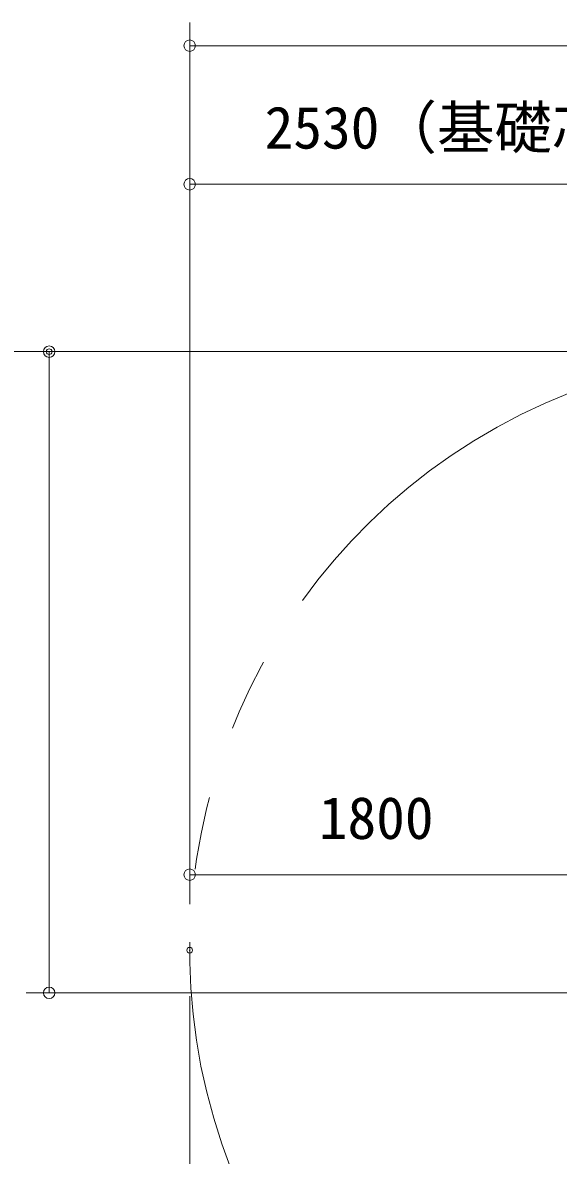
# Model space of a CAD drawing. Units: millimetres, scale not verified. Extents: x 0 to 420, y 0 to 297.
# Drawn here: x 315.5 to 338.79, y 89.83 to 139.03 of the extents above; entities that cross this region are included whole.
import ezdxf
from ezdxf.enums import TextEntityAlignment as Align

# ---------------------------------------------------------------- set-up
doc = ezdxf.new("R2010")
doc.units = ezdxf.units.MM
doc.header["$LTSCALE"] = 0.5
doc.header["$PDMODE"] = 32
doc.header["$PDSIZE"] = 0.25
doc.linetypes.add('USER2', pattern=[63.5, 31.75, -6.35, 6.35, -6.35, 6.35, -6.35])
doc.layers.add('LY_6', color=7, linetype='Continuous', lineweight=0)
doc.styles.add('ＭＳ ゴシック', font='')
doc.styles.get('ＭＳ ゴシック').set_extended_font_data('MS Gothic')

# ---------------------------------------------------------------- blocks, each defined once
blk = doc.blocks.new('-016-_DOTBLANK')
at = {"color": 7, "linetype": 'Continuous', "lineweight": 0}
blk.add_line((-0.5, 0), (-1, 0), dxfattribs=at)
blk.add_circle((0, 0), 0.5, dxfattribs=at)

msp = doc.modelspace()

# ---------------------------------------------------------------- linework, layer by layer
at = {"layer": 'LY_6'}
for p, q in [((322.7609, 100.7377), (322.7609, 139.029)), ((322.7609, 138.029), (388.5604, 138.029)), ((322.7609, 100.7377), (322.7609, 133.0085)), ((322.7609, 132.0085), (348.0668, 132.0085)), ((346.7697, 124.738), (308.2385, 124.738)), ((346.7697, 124.738), (315.6548, 124.738)), ((316.6548, 96.8877), (316.6548, 124.738)), ((322.7609, 100.7377), (322.7609, 103.0197)), ((322.7609, 102.0197), (340.7609, 102.0197)), ((343.0668, 96.8877), (315.6548, 96.8877)), ((322.7609, 96.7377), (322.7609, 85.0533))]:
    msp.add_line(p, q, dxfattribs=at)
at = {"layer": 'LY_6', "linetype": 'USER2'}
msp.add_arc((348.7612, 98.7377), 26.0003, 39.28542, 278.68616, dxfattribs=at)
at = {"layer": 'LY_6'}
for p in [(316.6548, 124.738), (322.7609, 98.7377), (322.7609, 98.7377), (322.7609, 98.7377), (322.7609, 98.7377)]:
    msp.add_point(p, dxfattribs=at)

# ---------------------------------------------------------------- block references
at = {"layer": 'LY_6', "xscale": 0.5, "yscale": 0.5}
for p, rotation in [((322.7609, 138.029), 180), ((322.7609, 132.0085), 180), ((316.6548, 124.738), 90), ((322.7609, 102.0197), 180), ((316.6548, 96.8877), 270)]:
    msp.add_blockref('-016-_DOTBLANK', p, dxfattribs=dict(at, rotation=rotation))

# ---------------------------------------------------------------- texts
at = {"layer": 'LY_6', "style": 'ＭＳ ゴシック'}
for s, p in [('2530（基礎芯）', (326.02, 133.0085)), ('1800', (328.3747, 103.0197))]:
    msp.add_text(s, height=1.833, dxfattribs=at).set_placement(p, align=Align.BOTTOM_LEFT)

doc.saveas('drawing.dxf')
